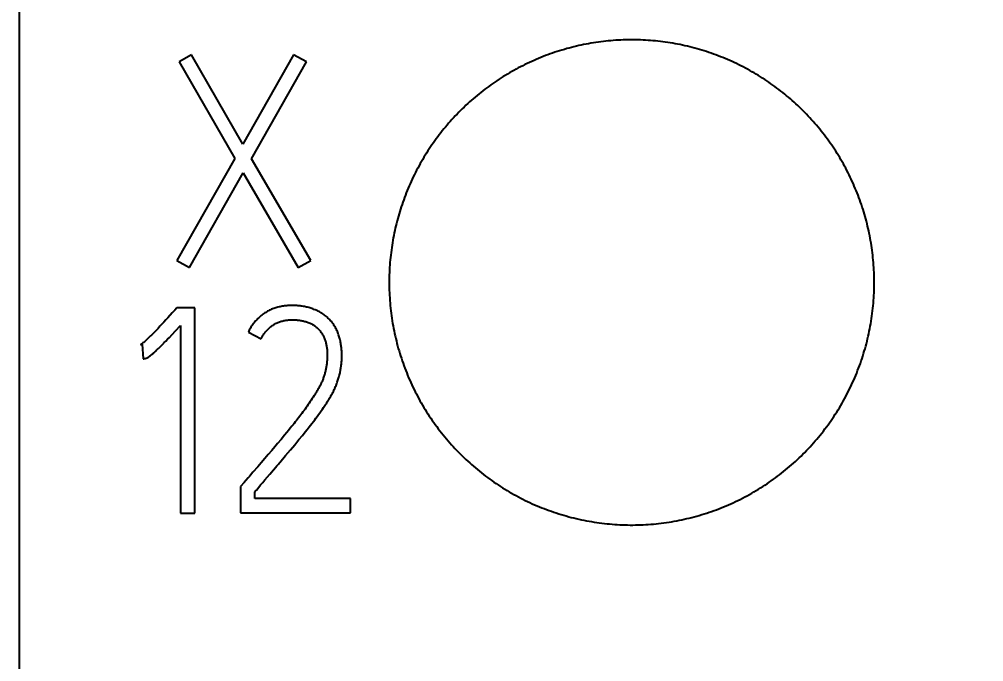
# Model space of a CAD drawing. Extents: x 0 to 420, y 0 to 297.
# Drawn here: x 109.27 to 117.22, y 146.66 to 151.96 of the extents above; entities that cross this region are included whole.
import ezdxf
from ezdxf.enums import TextEntityAlignment as Align

# ---------------------------------------------------------------- set-up
doc = ezdxf.new("R2010")
doc.units = 0
doc.header["$LTSCALE"] = 23.1
for name, color, linetype in [('10000_FRONT', 7, 'CONTINUOUS'), ('10100_DIM_FRONT', 7, 'CONTINUOUS'), ('10500_FRONT_LABELING', 7, 'CONTINUOUS')]:
    doc.layers.add(name, color=color, linetype=linetype)
doc.dimstyles.get("Standard").update_dxf_attribs({"dimtxt": 2.5, "dimasz": 2.5, "dimexe": 1.25, "dimexo": 0.625, "dimtad": 1, "dimcen": 2.5, "dimazin": 3, "dimtfac": 1, "dimtmove": 0, "dimatfit": 3})

# ---------------------------------------------------------------- blocks, each defined once
blk = doc.blocks.new('*D0')
at = {"layer": '10100_DIM_FRONT', "linetype": 'CONTINUOUS'}
for p, q in [((109.270844, 186.639203), (109.270844, 130.967761)), ((144.770844, 186.639203), (144.770844, 130.967761)), ((109.270844, 132.967761), (127.020844, 132.967761)), ((144.770844, 132.967761), (127.020844, 132.967761))]:
    blk.add_line(p, q, dxfattribs=at)
for points in [[(112.770844, 133.467761), (109.270844, 132.967761), (112.770844, 132.467761)], [(141.270844, 132.467761), (144.770844, 132.967761), (141.270844, 133.467761)]]:
    blk.add_solid(points, dxfattribs=at)
blk.add_text('35,5', height=3.5, dxfattribs=at).set_placement((123.190186, 133.842761), (132.690186, 133.842761), align=Align.FIT)

msp = doc.modelspace()

# ---------------------------------------------------------------- linework, layer by layer
at = {"layer": '10000_FRONT', "color": 7, "linetype": 'CONTINUOUS'}
msp.add_line((109.2708, 231.6402), (109.2708, 141.6402), dxfattribs=at)
for points in [[(116.3209, 149.7902), (116.3207, 149.8108), (116.3204, 149.8313), (116.3199, 149.8518), (116.3192, 149.8722), (116.3182, 149.8927), (116.3171, 149.9131), (116.3157, 149.9334), (116.3141, 149.9537), (116.3124, 149.974), (116.3104, 149.9943), (116.3082, 150.0145), (116.3058, 150.0347), (116.3033, 150.0548), (116.3005, 150.0749), (116.2975, 150.095), (116.2943, 150.115), (116.2909, 150.135), (116.2873, 150.155), (116.2835, 150.175), (116.2795, 150.1949), (116.2753, 150.2147), (116.2709, 150.2346), (116.2662, 150.2544), (116.2614, 150.2742), (116.2564, 150.2939), (116.2512, 150.3136), (116.2457, 150.3333), (116.2401, 150.3529), (116.2342, 150.3725), (116.2282, 150.392), (116.2219, 150.4116), (116.2154, 150.4311), (116.2087, 150.4505), (116.2018, 150.4699), (116.1947, 150.4892), (116.1875, 150.5084), (116.18, 150.5275), (116.1723, 150.5465), (116.1645, 150.5654), (116.1565, 150.5842), (116.1483, 150.6029), (116.1399, 150.6214), (116.1313, 150.6399), (116.1226, 150.6583), (116.1137, 150.6766), (116.1046, 150.6948), (116.0953, 150.7129), (116.0858, 150.7309), (116.0761, 150.7487), (116.0663, 150.7665), (116.0563, 150.7842), (116.0461, 150.8018), (116.0357, 150.8193), (116.0252, 150.8367), (116.0145, 150.854), (116.0035, 150.8712), (115.9924, 150.8883), (115.9812, 150.9053), (115.9697, 150.9222), (115.958, 150.939), (115.9462, 150.9556), (115.9342, 150.9722), (115.922, 150.9887), (115.9096, 151.0051), (115.897, 151.0214), (115.8842, 151.0376), (115.8713, 151.0536), (115.8582, 151.0695), (115.845, 151.0853), (115.8316, 151.1008), (115.818, 151.1163), (115.8044, 151.1315), (115.7906, 151.1467), (115.7766, 151.1616), (115.7625, 151.1764), (115.7483, 151.1911), (115.7339, 151.2055), (115.7194, 151.2199), (115.7048, 151.2341), (115.69, 151.2481), (115.6751, 151.262), (115.66, 151.2757), (115.6448, 151.2892), (115.6295, 151.3026), (115.614, 151.3159), (115.5984, 151.329), (115.5827, 151.3419), (115.5668, 151.3547), (115.5508, 151.3673), (115.5346, 151.3798), (115.5183, 151.3921), (115.5018, 151.4043), (115.4853, 151.4163), (115.4685, 151.4281), (115.4517, 151.4398), (115.4347, 151.4514), (115.4175, 151.4627), (115.4002, 151.4739), (115.3828, 151.485), (115.3652, 151.4959), (115.3475, 151.5065), (115.3298, 151.517), (115.3119, 151.5273), (115.294, 151.5374), (115.276, 151.5473), (115.2579, 151.557), (115.2398, 151.5665), (115.2215, 151.5759), (115.2032, 151.585), (115.1848, 151.5939), (115.1664, 151.6027), (115.1478, 151.6112), (115.1292, 151.6196), (115.1105, 151.6277), (115.0917, 151.6357), (115.0728, 151.6435), (115.0539, 151.651), (115.0348, 151.6584), (115.0157, 151.6656), (114.9965, 151.6726), (114.9773, 151.6794), (114.9579, 151.686), (114.9385, 151.6925), (114.919, 151.6987), (114.8994, 151.7047), (114.8798, 151.7105), (114.86, 151.7162), (114.8402, 151.7216), (114.8203, 151.7269), (114.8003, 151.7319), (114.7802, 151.7367), (114.7601, 151.7414), (114.7398, 151.7458), (114.7196, 151.7501), (114.6993, 151.7541), (114.6791, 151.7579), (114.6588, 151.7614), (114.6385, 151.7648), (114.6182, 151.7679), (114.5979, 151.7709), (114.5776, 151.7736), (114.5573, 151.7761), (114.5369, 151.7784), (114.5166, 151.7806), (114.4962, 151.7824), (114.4758, 151.7841), (114.4555, 151.7856), (114.4351, 151.7869), (114.4147, 151.788), (114.3943, 151.7888), (114.3738, 151.7895), (114.3534, 151.7899), (114.333, 151.7902), (114.3125, 151.7902), (114.2921, 151.79), (114.2716, 151.7896), (114.2511, 151.789), (114.2306, 151.7882), (114.2101, 151.7872), (114.1896, 151.7859), (114.1691, 151.7845), (114.1486, 151.7828), (114.128, 151.7809), (114.1075, 151.7788), (114.0869, 151.7765), (114.0664, 151.774), (114.0459, 151.7712), (114.0254, 151.7683), (114.0051, 151.7651), (113.9848, 151.7618), (113.9645, 151.7582), (113.9443, 151.7544), (113.9242, 151.7505), (113.9041, 151.7463), (113.8841, 151.7419), (113.8642, 151.7374), (113.8443, 151.7326), (113.8244, 151.7276), (113.8047, 151.7224), (113.785, 151.7171), (113.7653, 151.7115), (113.7457, 151.7057), (113.7262, 151.6998), (113.7067, 151.6936), (113.6873, 151.6872), (113.668, 151.6806), (113.6487, 151.6739), (113.6295, 151.6669), (113.6103, 151.6597), (113.5912, 151.6524), (113.5722, 151.6448), (113.5532, 151.637), (113.5342, 151.629), (113.5154, 151.6208), (113.4966, 151.6124), (113.4778, 151.6038), (113.4592, 151.595), (113.4406, 151.586), (113.422, 151.5768)], [(113.422, 151.5768), (113.4036, 151.5675), (113.3854, 151.5579), (113.3672, 151.5482), (113.3492, 151.5383), (113.3313, 151.5282), (113.3135, 151.518), (113.2959, 151.5076), (113.2784, 151.497), (113.261, 151.4863), (113.2437, 151.4753), (113.2265, 151.4643), (113.2095, 151.453), (113.1926, 151.4416), (113.1758, 151.43), (113.1592, 151.4182), (113.1426, 151.4063), (113.1262, 151.3942), (113.1099, 151.382), (113.0937, 151.3695), (113.0777, 151.3569), (113.0618, 151.3442), (113.046, 151.3312), (113.0303, 151.3181), (113.0147, 151.3048), (112.9993, 151.2914), (112.984, 151.2778), (112.9688, 151.264), (112.9538, 151.25), (112.9388, 151.2359), (112.924, 151.2216), (112.9093, 151.2071), (112.8948, 151.1925), (112.8804, 151.1777), (112.8662, 151.1628), (112.8522, 151.1477), (112.8383, 151.1326), (112.8246, 151.1173), (112.8111, 151.1019), (112.7978, 151.0864), (112.7846, 151.0707), (112.7716, 151.055), (112.7588, 151.0391), (112.7461, 151.0231), (112.7336, 151.007), (112.7213, 150.9908), (112.7092, 150.9744), (112.6972, 150.958), (112.6854, 150.9414), (112.6738, 150.9247), (112.6623, 150.9079), (112.651, 150.891), (112.6399, 150.8739), (112.629, 150.8567), (112.6182, 150.8395), (112.6076, 150.822), (112.5971, 150.8045), (112.5869, 150.7869), (112.5768, 150.7691), (112.5669, 150.7512), (112.5571, 150.7332), (112.5475, 150.7151), (112.5381, 150.6969), (112.5289, 150.6785), (112.5199, 150.66), (112.511, 150.6414), (112.5024, 150.6227), (112.4939, 150.604), (112.4856, 150.5852), (112.4776, 150.5664), (112.4698, 150.5475), (112.4621, 150.5285), (112.4547, 150.5095), (112.4474, 150.4904), (112.4404, 150.4713), (112.4336, 150.4521), (112.4269, 150.4328), (112.4205, 150.4135), (112.4143, 150.3942), (112.4082, 150.3748), (112.4024, 150.3553), (112.3967, 150.3358), (112.3913, 150.3162), (112.3861, 150.2966), (112.381, 150.2769), (112.3762, 150.2572), (112.3715, 150.2374), (112.367, 150.2176), (112.3628, 150.1977), (112.3587, 150.1777), (112.3549, 150.1577), (112.3513, 150.1376), (112.3478, 150.1175), (112.3446, 150.0973), (112.3415, 150.0771), (112.3387, 150.0568), (112.336, 150.0364), (112.3336, 150.016), (112.3314, 149.9956), (112.3294, 149.9751), (112.3276, 149.9546), (112.326, 149.9341), (112.3246, 149.9135), (112.3235, 149.893), (112.3225, 149.8725), (112.3218, 149.8519), (112.3213, 149.8314), (112.321, 149.8108), (112.3209, 149.7902)], [(112.3209, 149.7902), (112.321, 149.7688), (112.3213, 149.7474), (112.3219, 149.7261), (112.3227, 149.7048), (112.3237, 149.6836), (112.325, 149.6624), (112.3264, 149.6412), (112.3281, 149.62), (112.33, 149.5989), (112.3322, 149.5779), (112.3345, 149.5569), (112.3371, 149.5359), (112.3399, 149.5149), (112.3429, 149.494), (112.3462, 149.4731), (112.3496, 149.4523), (112.3533, 149.4315), (112.3572, 149.4107), (112.3613, 149.39), (112.3656, 149.3693), (112.3702, 149.3487), (112.375, 149.328), (112.38, 149.3075), (112.3852, 149.2869), (112.3906, 149.2664), (112.3963, 149.246), (112.4022, 149.2255), (112.4083, 149.2051), (112.4147, 149.1848), (112.4212, 149.1645), (112.428, 149.1442), (112.4351, 149.124), (112.4423, 149.1038), (112.4498, 149.0838), (112.4574, 149.0639), (112.4653, 149.044), (112.4733, 149.0243), (112.4816, 149.0047), (112.49, 148.9852), (112.4986, 148.9659), (112.5075, 148.9466), (112.5165, 148.9274), (112.5258, 148.9084), (112.5352, 148.8894), (112.5449, 148.8706), (112.5547, 148.8519), (112.5647, 148.8332), (112.5749, 148.8147), (112.5853, 148.7963), (112.5959, 148.778), (112.6067, 148.7598), (112.6177, 148.7417), (112.6289, 148.7237), (112.6403, 148.7059), (112.6519, 148.6881), (112.6637, 148.6705), (112.6757, 148.6529), (112.6879, 148.6355), (112.7002, 148.6182), (112.7128, 148.601), (112.7256, 148.5839), (112.7386, 148.5669), (112.7518, 148.55), (112.7652, 148.5332), (112.7788, 148.5166), (112.7925, 148.5002), (112.8064, 148.4839), (112.8204, 148.4678), (112.8346, 148.4519), (112.8489, 148.4361), (112.8634, 148.4206), (112.8781, 148.4051), (112.8929, 148.3899), (112.9078, 148.3748), (112.9229, 148.3599), (112.9382, 148.3452), (112.9535, 148.3306), (112.9691, 148.3162), (112.9848, 148.3019), (113.0006, 148.2879), (113.0166, 148.2739), (113.0328, 148.2602), (113.049, 148.2466), (113.0655, 148.2332), (113.0821, 148.22), (113.0988, 148.2069), (113.1157, 148.194), (113.1328, 148.1813), (113.15, 148.1688), (113.1673, 148.1564), (113.1848, 148.1442), (113.2025, 148.1321), (113.2203, 148.1203), (113.2382, 148.1086), (113.2564, 148.097), (113.2746, 148.0857), (113.293, 148.0745), (113.3115, 148.0636), (113.3301, 148.0529), (113.3487, 148.0424), (113.3675, 148.0321), (113.3863, 148.022), (113.4052, 148.0122), (113.4242, 148.0025), (113.4433, 147.9931), (113.4624, 147.9838), (113.4817, 147.9748), (113.501, 147.966), (113.5205, 147.9573), (113.54, 147.9489), (113.5596, 147.9408), (113.5792, 147.9328), (113.599, 147.925), (113.6189, 147.9174), (113.6388, 147.9101), (113.6588, 147.9029), (113.6789, 147.896), (113.6991, 147.8893), (113.7194, 147.8828), (113.7398, 147.8764), (113.7602, 147.8704), (113.7808, 147.8645), (113.8014, 147.8588), (113.8221, 147.8534), (113.8429, 147.8481), (113.8639, 147.8431), (113.8848, 147.8383), (113.9059, 147.8337), (113.927, 147.8294), (113.9481, 147.8253), (113.9692, 147.8214), (113.9903, 147.8177), (114.0114, 147.8143), (114.0325, 147.8111), (114.0537, 147.8082), (114.0748, 147.8054), (114.096, 147.8029), (114.1172, 147.8007), (114.1384, 147.7986), (114.1596, 147.7968), (114.1808, 147.7952), (114.202, 147.7938), (114.2232, 147.7926), (114.2445, 147.7917), (114.2657, 147.791), (114.287, 147.7905), (114.3083, 147.7902), (114.3296, 147.7902), (114.3509, 147.7904), (114.3722, 147.7909), (114.3935, 147.7915), (114.4148, 147.7924), (114.4362, 147.7935), (114.4575, 147.7949), (114.4789, 147.7964), (114.5002, 147.7982), (114.5216, 147.8003), (114.543, 147.8026), (114.5644, 147.8051), (114.5858, 147.8078), (114.6071, 147.8108), (114.6283, 147.814), (114.6495, 147.8174), (114.6706, 147.821), (114.6917, 147.8249), (114.7126, 147.829), (114.7335, 147.8332), (114.7544, 147.8378), (114.7751, 147.8425), (114.7959, 147.8474), (114.8165, 147.8526), (114.8371, 147.858), (114.8576, 147.8636), (114.878, 147.8694), (114.8984, 147.8754), (114.9187, 147.8816), (114.939, 147.8881), (114.9592, 147.8948), (114.9793, 147.9017), (114.9994, 147.9088), (115.0193, 147.9161), (115.0393, 147.9237), (115.0591, 147.9314), (115.0789, 147.9394), (115.0986, 147.9476), (115.1183, 147.9561), (115.1379, 147.9647), (115.1574, 147.9736), (115.1769, 147.9827), (115.1963, 147.992), (115.2156, 148.0015), (115.2347, 148.0112), (115.2538, 148.0212), (115.2727, 148.0312), (115.2914, 148.0415), (115.3101, 148.052), (115.3286, 148.0626), (115.3469, 148.0735), (115.3651, 148.0845)], [(115.3651, 148.0845), (115.3832, 148.0957), (115.4012, 148.1071), (115.419, 148.1187), (115.4367, 148.1304), (115.4543, 148.1424), (115.4717, 148.1545), (115.489, 148.1668), (115.5061, 148.1793), (115.5232, 148.1919), (115.5401, 148.2048), (115.5568, 148.2178), (115.5735, 148.231), (115.5899, 148.2444), (115.6063, 148.258), (115.6225, 148.2717), (115.6386, 148.2857), (115.6546, 148.2998), (115.6704, 148.3141), (115.6861, 148.3286), (115.7016, 148.3433), (115.717, 148.3582), (115.7323, 148.3733), (115.7475, 148.3885), (115.7624, 148.4039), (115.7772, 148.4194), (115.7918, 148.4351), (115.8061, 148.4509), (115.8203, 148.4668), (115.8343, 148.4829), (115.8482, 148.499), (115.8618, 148.5153), (115.8753, 148.5318), (115.8885, 148.5483), (115.9016, 148.565), (115.9145, 148.5819), (115.9272, 148.5988), (115.9398, 148.6159), (115.9521, 148.6331), (115.9643, 148.6504), (115.9763, 148.6679), (115.988, 148.6855), (115.9997, 148.7032), (116.0111, 148.721), (116.0223, 148.739), (116.0334, 148.7571), (116.0442, 148.7753), (116.0549, 148.7937), (116.0654, 148.8121), (116.0757, 148.8308), (116.0858, 148.8495), (116.0958, 148.8684), (116.1055, 148.8874), (116.1151, 148.9065), (116.1244, 148.9258), (116.1336, 148.9452), (116.1425, 148.9646), (116.1512, 148.9842), (116.1597, 149.0037), (116.168, 149.0234), (116.1761, 149.0431), (116.1839, 149.0628), (116.1915, 149.0827), (116.1989, 149.1025), (116.2061, 149.1225), (116.213, 149.1425), (116.2198, 149.1626), (116.2263, 149.1827), (116.2326, 149.2029), (116.2387, 149.2231), (116.2446, 149.2434), (116.2503, 149.2638), (116.2558, 149.2842), (116.261, 149.3047), (116.266, 149.3252), (116.2709, 149.3458), (116.2754, 149.3665), (116.2798, 149.3872), (116.284, 149.408), (116.2879, 149.4288), (116.2917, 149.4497), (116.2952, 149.4707), (116.2985, 149.4917), (116.3015, 149.5128), (116.3044, 149.534), (116.307, 149.5552), (116.3094, 149.5765), (116.3116, 149.5978), (116.3135, 149.6191), (116.3153, 149.6405), (116.3167, 149.6618), (116.318, 149.6832), (116.319, 149.7046), (116.3198, 149.726), (116.3204, 149.7474), (116.3207, 149.7688), (116.3209, 149.7902)]]:
    msp.add_lwpolyline(points, dxfattribs=at)
at = {"layer": '10500_FRONT_LABELING', "color": 7, "linetype": 'CONTINUOUS'}
for p, q in [((110.6911, 151.6661), (110.5897, 151.6072)), ((111.1155, 150.9305), (110.6911, 151.6661)), ((111.5328, 151.6661), (111.1155, 150.9305)), ((111.639, 151.6072), (111.5328, 151.6661)), ((110.5897, 151.6072), (111.0495, 150.8126)), ((111.1862, 150.8102), (111.639, 151.6072)), ((111.0495, 150.8126), (110.5709, 149.9709)), ((111.6743, 149.9709), (111.1862, 150.8102)), ((110.6746, 149.9119), (111.1179, 150.6924)), ((111.1179, 150.6924), (111.5706, 149.9119)), ((110.5709, 149.9709), (110.6746, 149.9119)), ((111.5706, 149.9119), (111.6743, 149.9709)), ((110.5703, 149.5808), (110.5538, 149.5619)), ((110.7188, 149.5808), (110.5703, 149.5808)), ((110.7188, 147.8878), (110.7188, 149.5808)), ((110.431, 149.4284), (110.4147, 149.4112)), ((110.4472, 149.4456), (110.431, 149.4284)), ((110.4633, 149.4629), (110.4472, 149.4456)), ((110.4794, 149.4803), (110.4633, 149.4629)), ((110.4954, 149.4977), (110.4794, 149.4803)), ((110.5592, 149.3898), (110.6009, 149.4346)), ((110.6009, 149.4346), (110.6009, 147.8878)), ((110.3984, 149.3941), (110.3874, 149.3827)), ((110.4147, 149.4112), (110.3984, 149.3941)), ((110.5094, 149.3373), (110.5324, 149.3615)), ((110.5324, 149.3615), (110.5592, 149.3898)), ((111.1598, 149.3804), (111.2659, 149.3261)), ((110.2709, 149.2766), (110.285, 149.2813)), ((110.285, 149.2813), (110.2921, 149.1611)), ((110.4352, 149.262), (110.4432, 149.2698)), ((110.4432, 149.2698), (110.4511, 149.2776)), ((110.4511, 149.2776), (110.4628, 149.2895)), ((110.4785, 149.3053), (110.494, 149.3213)), ((110.494, 149.3213), (110.5094, 149.3373)), ((110.4112, 149.2388), (110.4193, 149.2465)), ((110.4193, 149.2465), (110.4273, 149.2542)), ((110.4273, 149.2542), (110.4352, 149.262)), ((111.6617, 148.7951), (111.6532, 148.7828)), ((111.6701, 148.8074), (111.6617, 148.7951)), ((111.6784, 148.8197), (111.6701, 148.8074)), ((111.6866, 148.8321), (111.6784, 148.8197)), ((111.6948, 148.8446), (111.6866, 148.8321)), ((111.7028, 148.8571), (111.6948, 148.8446)), ((111.6099, 148.7223), (111.6011, 148.7104)), ((111.6187, 148.7343), (111.6099, 148.7223)), ((111.6274, 148.7464), (111.6187, 148.7343)), ((111.6361, 148.7585), (111.6274, 148.7464)), ((111.6447, 148.7706), (111.6361, 148.7585)), ((111.6532, 148.7828), (111.6447, 148.7706)), ((111.7389, 148.7007), (111.7495, 148.7154)), ((111.7495, 148.7154), (111.76, 148.7302)), ((111.76, 148.7302), (111.7704, 148.745)), ((111.7704, 148.745), (111.7807, 148.76)), ((111.547, 148.6395), (111.5378, 148.6279)), ((111.5561, 148.6512), (111.547, 148.6395)), ((111.5652, 148.663), (111.5561, 148.6512)), ((111.5743, 148.6747), (111.5652, 148.663)), ((111.5833, 148.6866), (111.5743, 148.6747)), ((111.5922, 148.6984), (111.5833, 148.6866)), ((111.6011, 148.7104), (111.5922, 148.6984)), ((111.6845, 148.6282), (111.6955, 148.6426)), ((111.6955, 148.6426), (111.7065, 148.657)), ((111.7065, 148.657), (111.7174, 148.6715)), ((111.7174, 148.6715), (111.7282, 148.686)), ((111.7282, 148.686), (111.7389, 148.7007)), ((111.4769, 148.553), (111.4579, 148.5301)), ((111.4911, 148.5701), (111.4769, 148.553)), ((111.5052, 148.5874), (111.4911, 148.5701)), ((111.5192, 148.6047), (111.5052, 148.5874)), ((111.5285, 148.6162), (111.5192, 148.6047)), ((111.5378, 148.6279), (111.5285, 148.6162)), ((111.6054, 148.529), (111.6282, 148.5572)), ((111.6282, 148.5572), (111.6452, 148.5784)), ((111.6452, 148.5784), (111.6621, 148.5997)), ((111.6621, 148.5997), (111.6733, 148.6139)), ((111.6733, 148.6139), (111.6845, 148.6282)), ((111.4293, 148.496), (111.4006, 148.4618)), ((111.4579, 148.5301), (111.4293, 148.496)), ((111.542, 148.4521), (111.5767, 148.494)), ((111.5767, 148.494), (111.6054, 148.529)), ((111.3526, 148.4051), (111.3237, 148.3712)), ((111.3767, 148.4335), (111.3526, 148.4051)), ((111.4006, 148.4618), (111.3767, 148.4335)), ((111.4663, 148.3618), (111.5072, 148.4103)), ((111.5072, 148.4103), (111.542, 148.4521)), ((111.2948, 148.3373), (111.2658, 148.3035)), ((111.3237, 148.3712), (111.2948, 148.3373)), ((111.2658, 148.3035), (111.2366, 148.2697)), ((111.337, 148.2099), (111.3664, 148.2445)), ((111.3664, 148.2445), (111.384, 148.2652)), ((111.1686, 148.1911), (111.1588, 148.1798)), ((111.1783, 148.2023), (111.1686, 148.1911)), ((111.2784, 148.1408), (111.296, 148.1616)), ((111.296, 148.1616), (111.337, 148.2099)), ((111.1248, 148.1405), (111.0961, 148.1071)), ((111.0961, 148.1071), (111.0961, 147.8902)), ((111.2608, 148.1201), (111.2784, 148.1408)), ((111.214, 148.0081), (111.214, 148.0647)), ((112.0015, 148.0081), (111.214, 148.0081)), ((112.0015, 147.8902), (112.0015, 148.0081)), ((110.6009, 147.8878), (110.7188, 147.8878)), ((111.0961, 147.8902), (112.0015, 147.8902))]:
    msp.add_line(p, q, dxfattribs=at)
for points in [[(111.7263, 149.5573), (111.7179, 149.561), (111.7094, 149.5645), (111.7008, 149.5679), (111.6922, 149.5711), (111.6836, 149.5741), (111.6749, 149.577), (111.6662, 149.5797), (111.6575, 149.5823), (111.6487, 149.5847), (111.6399, 149.5869), (111.631, 149.5889), (111.6221, 149.5907), (111.6131, 149.5924), (111.6041, 149.5939), (111.5951, 149.5951), (111.586, 149.5962), (111.5769, 149.5972), (111.5677, 149.5979), (111.5585, 149.5986), (111.5493, 149.599), (111.5401, 149.5994), (111.5309, 149.5996), (111.5218, 149.5996), (111.5126, 149.5996), (111.5035, 149.5993), (111.4943, 149.599), (111.4852, 149.5984), (111.4761, 149.5978), (111.467, 149.5969), (111.4579, 149.5959), (111.4489, 149.5947), (111.4398, 149.5933), (111.4308, 149.5918), (111.4218, 149.59), (111.4128, 149.588), (111.4038, 149.5859), (111.3949, 149.5835), (111.386, 149.5809), (111.3773, 149.5781), (111.3687, 149.575), (111.3601, 149.5718), (111.3517, 149.5683), (111.3434, 149.5646), (111.3351, 149.5607), (111.327, 149.5566), (111.3189, 149.5522), (111.311, 149.5477), (111.3031, 149.5429), (111.2953, 149.538), (111.2877, 149.5328), (111.2802, 149.5275), (111.2729, 149.522), (111.2657, 149.5163), (111.2586, 149.5105), (111.2517, 149.5046), (111.245, 149.4984), (111.2384, 149.4921), (111.232, 149.4857), (111.2257, 149.4791), (111.2195, 149.4723), (111.2135, 149.4653), (111.2077, 149.4582), (111.202, 149.451), (111.1966, 149.4436), (111.1913, 149.4361), (111.1862, 149.4285), (111.1813, 149.4208), (111.1766, 149.4129), (111.1721, 149.405), (111.1677, 149.3969), (111.1636, 149.3887), (111.1598, 149.3804)], [(110.5433, 149.5501), (110.5327, 149.5385), (110.4954, 149.4977)], [(110.5538, 149.5619), (110.5486, 149.556), (110.5433, 149.5501)], [(111.7807, 148.76), (111.7859, 148.7675), (111.7909, 148.775), (111.796, 148.7826), (111.801, 148.7902), (111.8059, 148.7978), (111.8108, 148.8055), (111.8157, 148.8132), (111.8205, 148.8209), (111.8253, 148.8287), (111.8299, 148.8365), (111.8346, 148.8443), (111.8391, 148.8522), (111.8436, 148.8601), (111.848, 148.868), (111.8523, 148.8759), (111.8565, 148.8839), (111.8606, 148.892), (111.8646, 148.9001), (111.8685, 148.9082), (111.8724, 148.9164), (111.876, 148.9246), (111.8796, 148.9329), (111.8831, 148.9413), (111.8865, 148.9496), (111.8897, 148.9581), (111.8929, 148.9666), (111.8959, 148.9751), (111.8988, 148.9837), (111.9016, 148.9923), (111.9042, 149.001), (111.9067, 149.0098), (111.9091, 149.0186), (111.9113, 149.0275), (111.9135, 149.0363), (111.9154, 149.0452), (111.9173, 149.0541), (111.919, 149.0631), (111.9207, 149.072), (111.9222, 149.0809), (111.9235, 149.0898), (111.9248, 149.0988), (111.9259, 149.1078), (111.927, 149.1167), (111.9278, 149.1257), (111.9286, 149.1347), (111.9293, 149.1437), (111.9298, 149.1527), (111.9302, 149.1617), (111.9305, 149.1707), (111.9307, 149.1798), (111.9308, 149.1888), (111.9307, 149.1978), (111.9305, 149.2069), (111.9301, 149.216), (111.9296, 149.2251), (111.929, 149.2342), (111.9282, 149.2433), (111.9272, 149.2524), (111.9261, 149.2615), (111.9249, 149.2705), (111.9235, 149.2795), (111.922, 149.2885), (111.9203, 149.2975), (111.9186, 149.3064), (111.9166, 149.3153), (111.9145, 149.3242), (111.9122, 149.333), (111.9097, 149.3417), (111.907, 149.3504), (111.9041, 149.3591), (111.901, 149.3677), (111.8976, 149.3762), (111.894, 149.3847), (111.8902, 149.3931), (111.8862, 149.4013), (111.882, 149.4094), (111.8776, 149.4174), (111.8731, 149.4253), (111.8683, 149.433), (111.8634, 149.4406), (111.8582, 149.448), (111.8528, 149.4553), (111.8471, 149.4624), (111.8413, 149.4694), (111.8353, 149.4763), (111.8291, 149.483), (111.8228, 149.4897), (111.8163, 149.4962), (111.8096, 149.5026), (111.8028, 149.5088), (111.7959, 149.5147), (111.7887, 149.5203), (111.7814, 149.5257), (111.774, 149.5308), (111.7663, 149.5357), (111.7586, 149.5404), (111.7507, 149.5449), (111.7427, 149.5492), (111.7345, 149.5533), (111.7263, 149.5573)], [(111.2659, 149.3261), (111.2691, 149.3329), (111.2726, 149.3396), (111.2763, 149.3462), (111.2801, 149.3527), (111.2841, 149.359), (111.2883, 149.3652), (111.2926, 149.3713), (111.2971, 149.3773), (111.3018, 149.3832), (111.3067, 149.3889), (111.3117, 149.3946), (111.3169, 149.4001), (111.3222, 149.4055), (111.3277, 149.4107), (111.3333, 149.4157), (111.339, 149.4206), (111.3449, 149.4253), (111.3508, 149.4299), (111.3569, 149.4342), (111.3631, 149.4384), (111.3695, 149.4425), (111.376, 149.4463), (111.3826, 149.45), (111.3893, 149.4535), (111.3962, 149.4568), (111.4031, 149.4599), (111.4101, 149.4627), (111.4172, 149.4653), (111.4243, 149.4677), (111.4315, 149.4699), (111.4388, 149.4719), (111.4461, 149.4736), (111.4534, 149.4752), (111.4609, 149.4766), (111.4683, 149.4778), (111.4758, 149.4788), (111.4834, 149.4797), (111.4909, 149.4804), (111.4985, 149.4809), (111.506, 149.4813), (111.5135, 149.4816), (111.5211, 149.4818), (111.5286, 149.4818), (111.5361, 149.4817), (111.5436, 149.4814), (111.5511, 149.481), (111.5585, 149.4805), (111.566, 149.4799), (111.5735, 149.4791), (111.581, 149.4781), (111.5884, 149.477), (111.5958, 149.4758), (111.6033, 149.4744), (111.6107, 149.4728), (111.6181, 149.471), (111.6255, 149.4691), (111.6328, 149.467), (111.64, 149.4648), (111.6471, 149.4623), (111.6542, 149.4597), (111.6612, 149.4569), (111.6681, 149.4539), (111.6749, 149.4507), (111.6817, 149.4473), (111.6883, 149.4436), (111.6949, 149.4397), (111.7013, 149.4356), (111.7075, 149.4313), (111.7136, 149.4269), (111.7194, 149.4222), (111.7251, 149.4173), (111.7307, 149.4123), (111.736, 149.4071), (111.7412, 149.4017), (111.7462, 149.3961), (111.7511, 149.3903), (111.7557, 149.3843), (111.7602, 149.3782), (111.7644, 149.3719), (111.7684, 149.3655), (111.7722, 149.359), (111.7758, 149.3524), (111.7793, 149.3457), (111.7825, 149.3389), (111.7855, 149.332), (111.7884, 149.325), (111.791, 149.3179), (111.7934, 149.3107), (111.7956, 149.3035), (111.7976, 149.2963), (111.7995, 149.289), (111.8011, 149.2817), (111.8026, 149.2744), (111.804, 149.2671), (111.8052, 149.2597), (111.8063, 149.2523), (111.8073, 149.2449), (111.8082, 149.2375), (111.8089, 149.23), (111.8095, 149.2225), (111.8099, 149.215), (111.8102, 149.2075), (111.8104, 149.2), (111.8105, 149.1924), (111.8105, 149.1849), (111.8104, 149.1774), (111.8101, 149.1699), (111.8098, 149.1625), (111.8093, 149.155), (111.8088, 149.1476), (111.8081, 149.1401), (111.8074, 149.1327), (111.8065, 149.1253), (111.8056, 149.1179), (111.8045, 149.1106), (111.8034, 149.1032), (111.8021, 149.0959), (111.8008, 149.0886), (111.7993, 149.0813), (111.7978, 149.074), (111.7962, 149.0667), (111.7945, 149.0594), (111.7928, 149.0521), (111.7909, 149.0449), (111.789, 149.0376), (111.787, 149.0304), (111.7848, 149.0232), (111.7826, 149.016), (111.7803, 149.0089), (111.7779, 149.0018), (111.7753, 148.9947), (111.7727, 148.9877), (111.7699, 148.9808), (111.767, 148.974), (111.7641, 148.9671), (111.761, 148.9604), (111.7579, 148.9537), (111.7546, 148.947), (111.7513, 148.9404), (111.7479, 148.9338), (111.7445, 148.9272), (111.7409, 148.9207), (111.7373, 148.9143), (111.7337, 148.9078), (111.73, 148.9014), (111.7262, 148.895), (111.7224, 148.8886), (111.7186, 148.8823), (111.7147, 148.876), (111.7108, 148.8696), (111.7068, 148.8634), (111.7028, 148.8571)], [(110.3874, 149.3827), (110.3764, 149.3714), (110.3709, 149.3658), (110.3653, 149.3602), (110.3597, 149.3546), (110.3541, 149.3491), (110.3485, 149.3435), (110.3428, 149.3381), (110.3371, 149.3326), (110.3313, 149.3272), (110.3255, 149.3219), (110.3197, 149.3165), (110.3138, 149.3113), (110.3079, 149.3061), (110.302, 149.3009), (110.296, 149.2958), (110.2899, 149.2907), (110.2838, 149.2858), (110.2774, 149.2811), (110.2742, 149.2788), (110.2709, 149.2766)], [(110.4628, 149.2895), (110.4668, 149.2934), (110.4785, 149.3053)], [(110.2921, 149.1611), (110.2949, 149.1612), (110.2977, 149.1614), (110.3005, 149.1618), (110.3033, 149.1623), (110.3087, 149.1635), (110.3115, 149.1642), (110.3142, 149.1649), (110.3169, 149.1658), (110.3195, 149.1668), (110.3221, 149.1679), (110.3246, 149.1691), (110.3295, 149.1717), (110.3343, 149.1746), (110.339, 149.1777), (110.3435, 149.1809), (110.3481, 149.1842), (110.3525, 149.1875), (110.3569, 149.191), (110.3613, 149.1945), (110.3656, 149.198), (110.3699, 149.2015), (110.3741, 149.2051), (110.3783, 149.2088), (110.3825, 149.2125), (110.3867, 149.2162), (110.3908, 149.2199), (110.3949, 149.2236), (110.399, 149.2274), (110.4031, 149.2312), (110.4112, 149.2388)], [(111.384, 148.2652), (111.3958, 148.279), (111.4016, 148.2859), (111.4075, 148.2928), (111.4134, 148.2997), (111.4193, 148.3066), (111.4663, 148.3618)], [(111.2366, 148.2697), (111.1977, 148.2248), (111.1783, 148.2023)], [(111.1588, 148.1798), (111.1394, 148.1574), (111.1248, 148.1405)], [(111.214, 148.0647), (111.2198, 148.0716), (111.2257, 148.0785)], [(111.2257, 148.0785), (111.2374, 148.0924), (111.2433, 148.0993)], [(111.2433, 148.0993), (111.255, 148.1131), (111.2608, 148.1201)]]:
    msp.add_lwpolyline(points, dxfattribs=at)

# ---------------------------------------------------------------- dimensions: what is measured, and where the dimension line sits
at = {"layer": '10100_DIM_FRONT', "linetype": 'CONTINUOUS'}
dim = msp.add_linear_dim(base=(144.7708, 132.9678), p1=(109.2708, 186.6392), p2=(144.7708, 186.6392), dimstyle='Standard', dxfattribs=at)
dim.commit()
dim.dimension.update_dxf_attribs({"geometry": '*D0', "text_midpoint": (127.9402, 135.5928), "dimtype": 128})

doc.saveas('drawing.dxf')
